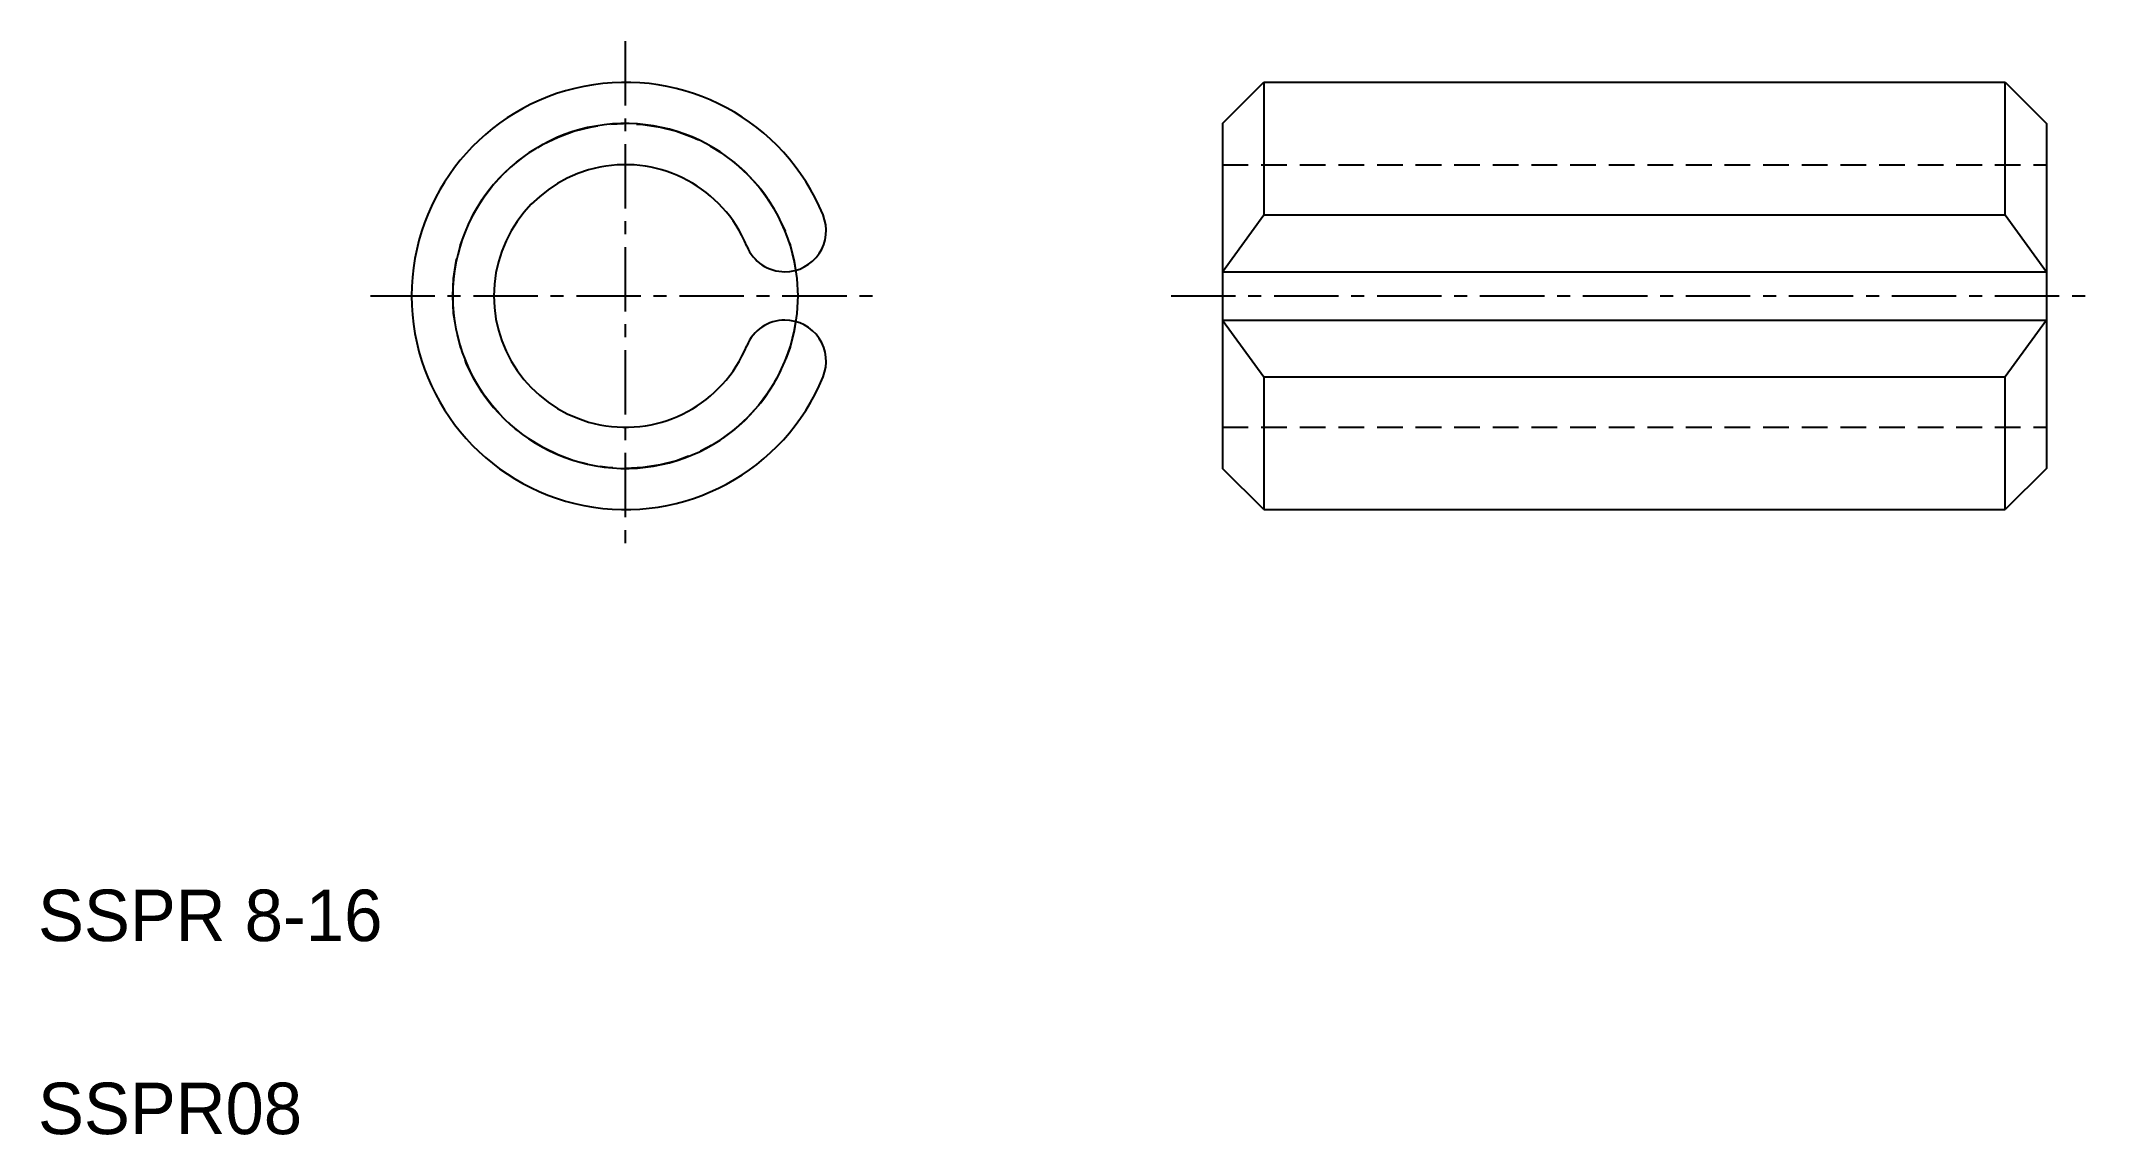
# Model space of a CAD drawing. Extents: x 2.6 to 42.5, y 2.5 to 23.7.
import ezdxf

# ---------------------------------------------------------------- set-up
doc = ezdxf.new("R2010")
doc.units = 0
doc.linetypes.add('CENTER', pattern=[2, 1.25, -0.25, 0.25, -0.25])
doc.linetypes.add('DASHED', pattern=[0.75, 0.5, -0.25])
doc.layers.get('0').update_dxf_attribs({"linetype": 'CONTINUOUS'})
doc.layers.add('CENTER', color=1, linetype='CENTER')

msp = doc.modelspace()

# ---------------------------------------------------------------- linework, layer by layer
at = {"color": 7, "linetype": 'CONTINUOUS'}
for p, q in [((25.504, 22.132), (26.304, 22.932)), ((26.304, 22.932), (40.704, 22.932)), ((26.304, 22.932), (26.304, 20.356)), ((40.704, 22.932), (41.504, 22.132)), ((40.704, 20.356), (40.704, 22.932)), ((25.504, 22.132), (25.504, 15.432)), ((41.504, 22.132), (41.504, 15.432)), ((25.504, 19.252), (26.304, 20.356)), ((26.304, 20.356), (40.704, 20.356)), ((40.704, 20.356), (41.504, 19.252)), ((17.005, 19.252), (17.005, 19.252)), ((25.504, 19.252), (41.504, 19.252)), ((17.005, 18.313), (17.005, 18.313)), ((25.504, 18.313), (41.504, 18.313)), ((25.504, 18.313), (26.304, 17.209)), ((41.504, 18.313), (40.704, 17.209)), ((26.304, 17.209), (40.704, 17.209)), ((26.304, 17.209), (26.304, 14.632)), ((40.704, 14.632), (40.704, 17.209)), ((26.304, 14.632), (25.504, 15.432)), ((41.504, 15.432), (40.704, 14.632)), ((26.304, 14.632), (40.704, 14.632))]:
    msp.add_line(p, q, dxfattribs=at)
at = {"color": 3, "linetype": 'DASHED'}
for p, q in [((25.504, 21.332), (41.504, 21.332)), ((25.504, 16.232), (41.504, 16.232))]:
    msp.add_line(p, q, dxfattribs=at)
at = {"color": 7, "linetype": 'CONTINUOUS'}
for centre, radius, start, end in [((13.905, 18.782), 4.15, 22.2744, 337.7256), ((13.905, 18.782), 3.35, 8.5591, 351.4409), ((13.905, 18.782), 2.55, 22.2744, 337.7256), ((17.005, 20.052), 0.8, 270, 22.2744), ((17.005, 20.052), 0.8, 202.2744, 270), ((17.005, 17.513), 0.8, 90, 157.7256), ((17.005, 17.513), 0.8, 337.7256, 90)]:
    msp.add_arc(centre, radius, start, end, dxfattribs=at)
at = {"layer": 'CENTER', "color": 1, "linetype": 'CENTER'}
for p, q in [((13.905, 23.732), (13.905, 13.832)), ((8.955, 18.782), (18.855, 18.782)), ((24.504, 18.782), (42.504, 18.782))]:
    msp.add_line(p, q, dxfattribs=at)
msp.add_circle((13.905, 18.782), 3.35, dxfattribs=at)

# ---------------------------------------------------------------- texts
for s, p in [('SSPR 8-16', (2.5, 6.25)), ('SSPR08', (2.5, 2.5))]:
    msp.add_text(s, height=1).set_placement(p)

doc.saveas('drawing.dxf')
